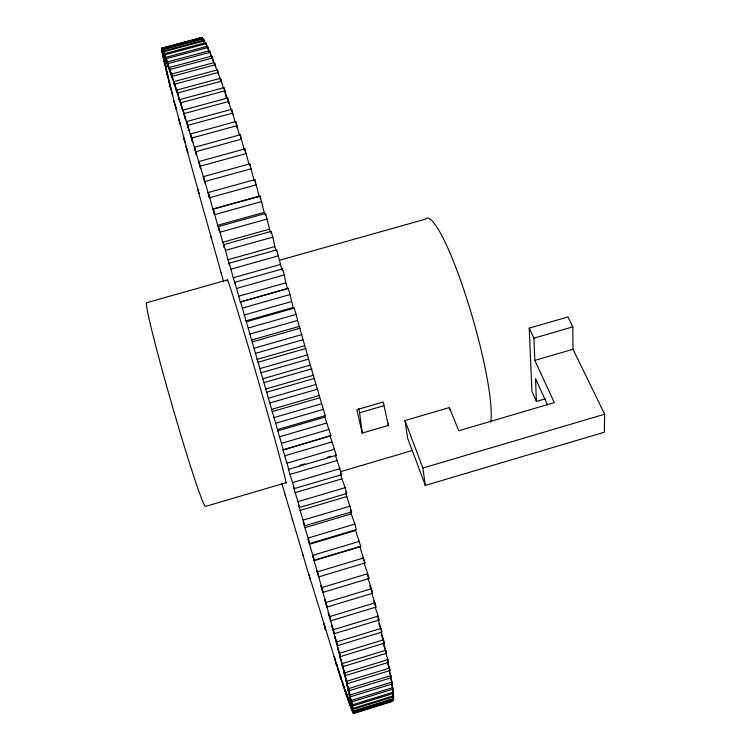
<?xml version="1.0" encoding="UTF-8"?>
<svg xmlns="http://www.w3.org/2000/svg" width="751" height="751" viewBox="0 0 751 751"><rect width="100%" height="100%" fill="white"/><g stroke="black" fill="none" stroke-linecap="round" stroke-linejoin="round"><path stroke-width="1.13" d="M234.875 282.32L234.866 283.446L229.262 263.216L276.734 249.876L281.991 270.144L282.507 268.886L234.875 282.32L240.311 302.015L288.356 288.337L293.172 307.45L294.242 308.126C304.193 344.174 314.481 379.818 325.286 415.641L324.836 417.134L330.881 435.636L282.977 449.962L288.806 469.3L336.335 455.331L330.149 436.153M604.639 414.205L604.33 432.21L425.338 485.428L407.652 438.218L404.986 420.56L449.38 407.549L458.748 430.764L554.322 402.602L534.806 360.414L533.923 338.166L529.23 328.14L567.906 316.931L572.816 326.873L573.004 349.271L604.639 414.205L422.879 468.051L425.338 485.428M388.323 425.451L383.235 401.992L356.847 409.689L362.245 433.092L388.323 425.451L388.445 423.198M392.989 696.252L393.59 699.153L353.59 711.535L348.868 693.586M349.891 700.129L353.552 713.45L349.215 700.026L353.308 713.319L391.872 701.152M282.977 449.962L330.881 435.636M166.093 47.435L161.625 48.627L165.267 61.235L161.765 48.12L165.605 61.131L162.009 48.252L201.859 37.606L202.779 39.953M392.679 701.34L353.552 713.45M240.311 302.015L288.356 288.337M201.118 37.653L161.69 48.186M392.839 687.587L351.374 700.392L351.712 701.885L393.036 689.127L391.553 683.307M393.374 692.159L393.486 693.398L352.613 706.034L352.36 704.832L393.374 692.159L392.426 688.967M393.637 695.792L353.064 708.334L353.233 709.244L393.674 696.731L392.707 692.638M353.505 710.915L393.646 698.496M353.693 712.586L393.393 700.298L353.693 712.924L349.797 698.805L353.693 712.924M387.835 659.641L388.389 662.401L345.329 675.628L344.634 672.905L387.835 659.641L385.498 652.121M389.525 668.099L389.985 670.549L347.356 683.663L346.755 681.251L389.525 668.099L387.525 661.622M390.914 675.571L348.577 688.611L349.093 690.713L391.29 677.712L389.262 670.174M392.022 682.068L392.304 683.898L350.548 696.787L350.116 694.985L392.022 682.068L390.717 677.759M380.973 628.427L381.818 632.089L337.509 645.616L336.551 641.974L380.973 628.427L377.988 619.115M383.554 639.796L384.305 643.166L340.41 656.599L339.527 653.257L383.554 639.796L381.226 632.436M385.845 650.206L342.231 663.574L343.01 666.606L386.502 653.267L383.508 642.753M374.918 602.865L375.941 607.108L330.872 620.795L329.736 616.571L374.918 602.865L371.764 593.252M378.091 616.102L379.03 620.063L334.336 633.675L333.275 629.742L378.091 616.102L375.247 607.334M367.708 573.736L368.91 578.523L323.137 592.342L321.832 587.573L367.708 573.736L364.047 562.875M371.454 588.728L372.571 593.252L327.136 607.005L325.915 602.509L371.454 588.728L368.018 578.383M318.884 576.843L313.927 560.246L359.776 546.503L364.977 562.978L318.884 576.843L316.847 570.844L321.832 587.573M314.387 560.546L360.78 546.634L355.627 530.506L309.506 544.297L314.387 560.546L312.576 555.374L313.927 560.246M317.495 571.821L363.691 557.937M309.656 543.517L308.135 538.035L354.885 524.085L356.331 529.577L309.656 543.517L308.088 539.209L309.506 544.297M312.923 555.289L359.41 541.368M336.335 455.331L335.331 454.881L341.63 474.651L294.27 488.629L293.491 487.07L297.94 501.64L345.16 487.652L346.737 493.51L299.583 507.488L298.532 504.991L304.718 525.813L351.646 511.844L345.789 493.351M300.062 510.445L346.662 496.618M303.132 520.133L350.135 506.165M308.135 538.035L304.878 527.671L351.252 513.862L354.885 524.085M529.23 328.14L531.943 391.562L536.421 401.428L545.376 398.8M288.806 469.3L288.3 468.708L289.924 474.444L336.908 460.616M285.924 482.724L205.389 506.456A106.313 4.074 73.9 0 1 173.256 409.323A106.313 4.074 73.9 0 1 146.361 302.784L227.591 279.888M289.924 474.444L292.58 482.621L339.987 468.643M340.41 471.712L412.43 450.459M295.068 492.684L341.874 478.847L345.16 487.652M240.602 301.864L281.437 443.343L329.145 429.394M284.638 455.81L331.773 441.992M287.07 463.16L334.646 449.192M299.499 465.413L305.094 463.771M327.492 457.181L330.853 456.195M273.768 417.65L321.109 403.888M275.701 423.245L323.512 409.333M277.504 429.572L325.286 415.641M277.56 430.924L324.836 417.134M534.806 360.414L573.004 349.271M362.245 433.092L359.598 412.787L383.902 405.69M279.25 436.847L326.497 423.057M265.873 388.971L313.777 375.134M266.483 392.266L313.899 378.56M268.22 398.283L315.617 384.568M269.891 402.968L317.767 389.093M271.721 409.333L319.579 395.448M272.05 411.661L319.41 397.908M533.923 338.166L572.816 326.873M257.011 359.419L304.446 345.807M258.147 362.189L306.07 348.426M259.996 368.572L307.919 354.791M260.888 372.825L308.323 359.175M262.625 378.851L310.05 365.183M264.033 382.578L311.947 368.76M249.67 334.12L297.058 320.602M251.407 340.081L298.804 326.544M252.261 341.883L300.156 328.187M254.101 348.229L302.015 334.514M255.274 353.411L302.7 339.827M242.413 308.06L290.196 294.505M244.113 315.026L291.426 301.583M245.83 320.921L293.172 307.45M246.403 321.738L294.242 308.126M248.234 328.027L296.101 314.387M279.1 260.362L425.235 219.226A109.411 16.503 73.9 0 1 466.371 297.424A109.411 16.503 73.9 0 1 490.694 422.175M233.195 277.767L280.283 264.502M236.668 288.403L284.329 274.941L282.507 268.886M238.611 296.223L285.831 282.864L284.329 274.941M229.262 263.216L229.524 265.291L225.469 250.383L272.82 237.119L271.055 231.383L223.76 244.61L224.296 247.614L218.41 226.577L265.497 213.472L270.107 231.317M227.891 259.752L274.819 246.581L272.82 237.119M231.008 269.149L278.537 255.791M213.237 209.2L217.668 225.309L264.202 212.355L260.081 196.208L213.237 209.2L214.298 213.988L212.805 209.013L208.243 192.528L254.824 179.649L259.104 196.171L212.805 209.013M220.071 232.162L267.225 219.02M222.709 242.244L269.449 229.186M209.782 197.673L256.457 184.765M214.833 214.57L261.761 201.54M244.291 149.834L240.207 134.804L194.547 147.29L200.667 168.731L198.884 161.531L244.873 148.905L248.844 163.671M198.884 161.531L200.292 166.168L246.384 153.504M200.292 166.168L205.004 183.066L203.455 176.616L249.754 163.868L254.157 180.681M203.455 176.616L204.929 181.517L251.322 168.731M235.157 122.084L231.58 109.327L186.633 121.549L192.66 142.559L190.463 133.96L235.776 121.606L239.625 135.546M190.463 133.96L191.712 138.043L237.138 125.642M195.88 151.664L241.644 139.132M227.027 98.306L223.939 87.66L179.761 99.601L185.628 119.888L183.066 110.087L227.628 98.005L231.017 109.918M183.066 110.087L184.155 113.579L228.839 101.451M187.806 125.333L232.866 113.072M215.34 64.717L172.279 76.302L171.538 74.049L214.457 62.511L216.804 70.172M214.119 63.45L211.848 56.1L169.36 67.506L177.02 92.795L173.997 81.577L217.349 69.909L220.634 81.136M173.997 81.577L174.833 84.14L218.306 72.425M178.794 98.278L179.63 100.887L176.748 90.092L220.512 78.282L223.554 88.693M221.554 81.117L177.658 92.964L176.748 90.092M180.766 102.784L225.065 90.796M168.327 46.834L177.274 44.45M179.508 43.849L188.445 41.465M190.679 40.864L199.625 38.47M165.952 61.638L162.573 49.172L202.864 38.404L204.188 42.187M203.23 38.836L162.798 49.641L162.573 49.172M162.009 48.252L166.919 63.704L163.389 50.984L204.122 40.094L205.164 42.901M163.389 50.984L163.699 51.735L204.572 40.807M167.604 65.393L167.952 66.285L164.478 53.697L205.652 42.685L207.079 46.872M206.187 43.68L164.873 54.739L164.478 53.697M170.28 72.669L170.787 74.124L165.83 57.348L207.445 46.205L209.257 51.8M165.83 57.348L166.309 58.681L208.065 47.501M210.214 52.27L209.51 50.674L167.454 61.939L168.017 63.582L210.214 52.27L211.707 57.686M170.008 69.449L212.636 58.005M162.16 48.449L202.15 37.766M340.353 473.243L341.63 474.651M345.713 491.952L346.737 493.51M350.304 509.394L351.646 511.844M352.763 712.436L347.675 696.609L351.994 710.765L351.712 710.08M348.548 698.693L348.783 699.19M547.545 404.864L535.519 378.626L536.421 401.428M221.047 272.942L221.498 274.002M362.911 558.106L364.977 562.978M367.755 575.688L368.91 578.523M369.689 585.883L372.571 593.252M304.718 525.813L303.404 522.396L304.878 527.671M351.008 708.315L345.338 690.31L349.825 705.142L349.403 703.997M404.986 420.56L422.879 468.051M373.651 601.063L375.941 607.108M346.605 693.802L346.962 694.75M377.424 615.707L379.03 620.063M169.238 69.749L163.699 51.735M378.833 623.809L381.818 632.089M381.217 634.388L384.305 643.166M210.646 235.917L211.463 238.264M348.436 701.265L342.259 681.382L346.859 696.712L346.324 695.154M383.263 643.936L386.502 653.267M343.883 686.17L344.352 687.522M387.281 659.153L388.389 662.401M387.244 662.382L389.985 670.549M389.544 672.445L391.29 677.712M323.137 592.342L320.884 585.564L325.915 602.509M345.103 691.521L338.513 670.052M174.007 83.605L174.673 85.633L171.538 74.049M341.038 677.74L340.466 676.003L343.179 685.71L342.55 683.776M390.886 679.58L392.304 683.898M327.136 607.005L324.676 599.486L329.736 616.571M391.609 684.715L393.036 689.127M392.501 690.31L393.486 693.398M330.872 620.795L328.225 612.581L333.275 629.742M337.086 665.63L336.42 663.555L341.104 679.326L309.928 577.885M338.138 670.117L338.87 672.398M392.341 692.563L393.674 696.731M334.336 633.675L331.51 624.813L336.551 641.974M334.89 658.777L334.176 656.552L336.495 664.945L335.725 662.504M337.509 645.616L334.533 636.153L339.527 653.257M264.202 212.355L264.85 214.42M340.41 656.599L337.274 646.583L344.634 672.905M223.526 281.296L198.621 192.66M343.01 666.606L339.752 656.092L340.466 658.852M345.329 675.628L341.949 664.673L346.755 681.251M324.817 626.663L323.963 623.893L325.746 630.493L324.826 627.507M274.819 246.581L276.161 250.984M347.356 683.663L343.874 672.314L350.116 694.985M349.093 690.713L345.526 679.017L345.986 680.904M350.548 696.787L346.906 684.79L352.36 704.832M352.613 706.034L348.023 689.643L348.314 690.967M285.831 282.864L287.558 288.628M353.233 709.244L349.459 696.637L349.59 697.397M217.668 225.309L219.217 230.491L218.41 226.577M198.048 189.909L186.839 149.609M223.76 244.61L225.469 250.383M187.008 149.411L168.327 79.381L172.73 95.161L172.223 93.152M281.86 483.578L309.008 575.473M281.437 443.343L283.211 449.586M166.309 58.681L172.599 79.418L169.36 67.506M292.58 482.621L294.27 488.629M297.94 501.64L299.583 507.488M174.833 84.14L182.502 109.928L179.761 99.601M184.155 113.579L189.027 130.768L186.633 121.549M191.712 138.043L196.546 155.222L194.547 147.29M340.654 474.369L341.874 478.847M204.929 181.517L209.548 198.161L208.243 192.528M184.136 139.639L183.319 136.588L185.272 142.953L184.511 140.108M350.698 511.75L351.252 513.862M179.085 120.798L178.344 117.991L180.559 125.267L179.864 122.676M202.864 38.404L203.427 40.545M174.551 103.619L173.894 101.085L176.354 109.261L175.753 106.952M204.122 40.094L204.957 43.276M205.652 42.685L206.732 46.891M207.445 46.205L208.881 51.857M170.026 86.093L170.59 88.308M209.51 50.674L210.9 56.222M211.848 56.1L213.19 61.535M302.409 552.849L303.263 556.303M171.153 88.881L165.455 67.684L169.745 83.173L169.351 81.512M166.806 73.232L167.266 75.1M214.457 62.511L215.49 66.745M217.349 69.909L218.428 74.415M168.515 78.038L163.333 58.494M220.512 78.282L221.526 82.629M164.638 64.229L164.3 62.755L167.464 73.532L167.182 72.256M223.939 87.66L226.07 97.01M358.64 408.497L359.598 412.787M227.628 98.005L228.848 103.497M292.177 518.528L292.655 520.678M231.58 109.327L232.688 114.499M235.776 121.606L237.119 128.121M240.207 134.804L240.883 138.25M165.952 66.473L161.709 49.951L165.511 63.985L165.417 63.356M244.873 148.905L245.643 153.082M162.038 52.054L162.178 52.87M285.145 494.749L285.371 496.035M249.754 163.868L250.121 166.055M254.824 179.649L255.331 183.103M260.081 196.208L260.428 199.146M449.38 407.549L449.624 409.783M265.497 213.472L265.657 215.49M165.276 62.23L161.625 48.627M271.055 231.383L271.083 233.477M227.403 280.808A105.816 1.68 73.9 0 1 258.034 380.053A105.816 1.68 73.9 0 1 285.324 481.701M198.968 193.242L197.644 189.13L198.968 193.242M187.806 152.359L185.976 146.445L187.806 152.359M310.06 578.955L308.943 574.609L310.06 578.955M166.609 69.665L162.582 54.917L166.609 69.665"/></g></svg>
